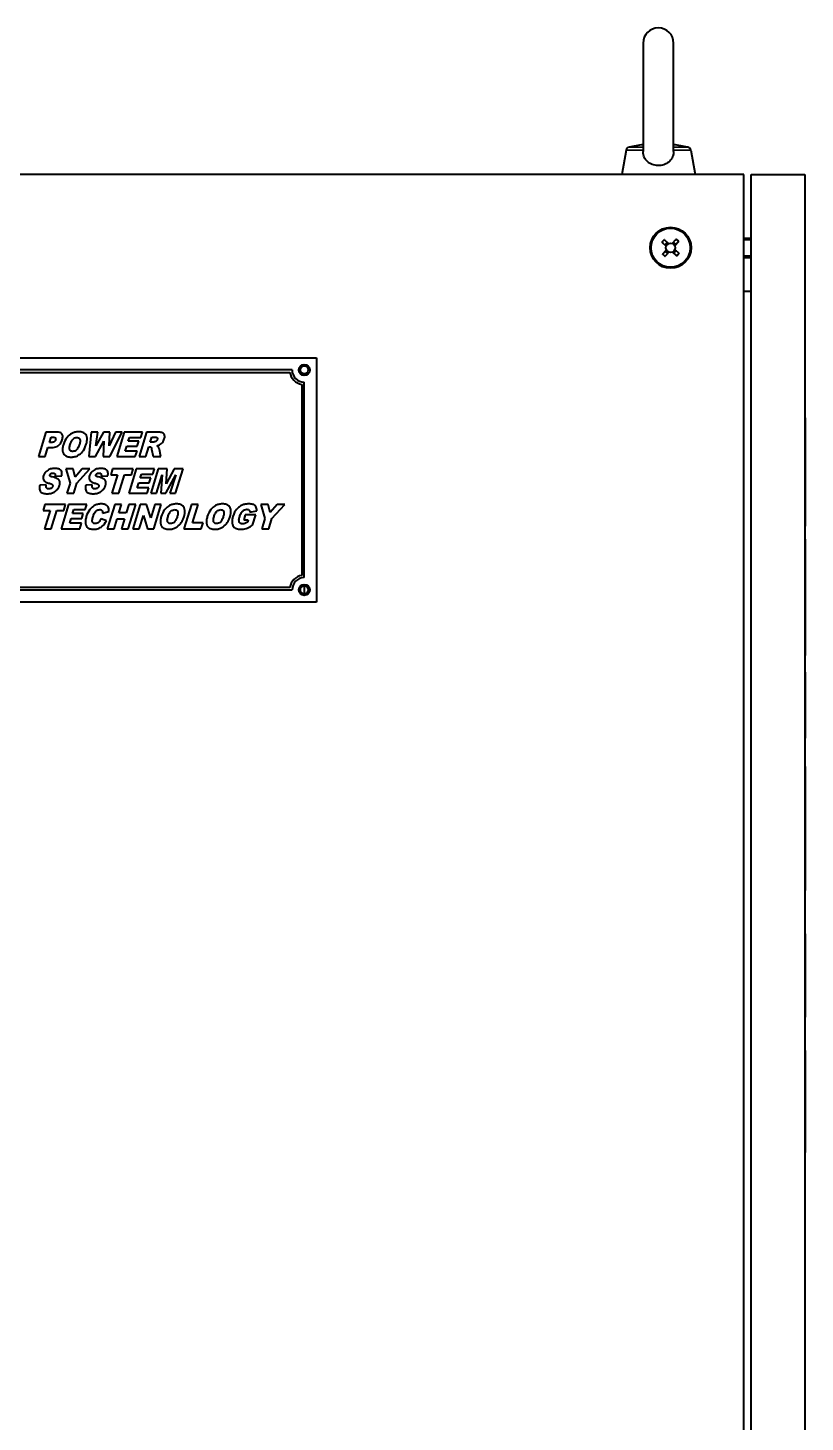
# Model space of a CAD drawing. Header units: inches. Extents: x 6934 to 18973, y 4254 to 7629.
# Drawn here: x 9995 to 10313, y 5760 to 6331 of the extents above; entities that cross this region are included whole.
import ezdxf

# ---------------------------------------------------------------- set-up
doc = ezdxf.new("R2010")
doc.units = ezdxf.units.IN
doc.header["$MEASUREMENT"] = 0
doc.layers.add('POWER SUPPLY CASE OUTLINE$0$가시적인 것(ISO)', color=3, linetype='Continuous', lineweight=40, true_color=0x00ff00)
doc.layers.add('POWER SUPPLY CASE OUTLINE$0$가시적인 좁은 것(ISO)', color=3, linetype='Continuous', lineweight=35, true_color=0x00ff00)

msp = doc.modelspace()

# ---------------------------------------------------------------- linework, layer by layer
at = {"layer": 'POWER SUPPLY CASE OUTLINE$0$가시적인 것(ISO)'}
for p, q in [((10246.822, 6324.494), (10246.822, 6280.128)), ((10259.322, 6280.128), (10259.322, 6324.494)), ((10239.826, 6280.693), (10238.072, 6270.744)), ((10266.318, 6280.693), (10268.072, 6270.744)), ((10288.072, 6270.744), (9638.072, 6270.744)), ((10288.072, 5370.744), (10288.072, 6270.744)), ((10291.072, 5520.744), (10291.072, 6270.744)), ((10291.072, 6270.744), (10313.072, 6270.744)), ((10313.072, 6270.744), (10313.072, 5520.744)), ((10254.638, 6243.143), (10255.409, 6243.977)), ((10256.272, 6241.44), (10254.646, 6242.942)), ((10255.61, 6243.985), (10257.236, 6242.484)), ((10255.771, 6241.923), (10256.715, 6242.945)), ((10258.768, 6242.544), (10260.27, 6244.17)), ((10259.251, 6243.045), (10260.273, 6242.101)), ((10261.313, 6243.207), (10259.812, 6241.581)), ((10260.471, 6244.178), (10261.305, 6243.407)), ((10288.072, 6244.744), (10291.072, 6244.744)), ((10254.831, 6238.282), (10256.333, 6239.908)), ((10255.674, 6237.31), (10254.839, 6238.081)), ((10256.894, 6238.443), (10255.872, 6239.387)), ((10257.376, 6238.944), (10255.874, 6237.318)), ((10260.535, 6237.503), (10258.909, 6239.005)), ((10260.374, 6239.566), (10259.429, 6238.544)), ((10259.872, 6240.048), (10261.498, 6238.546)), ((10261.506, 6238.346), (10260.735, 6237.511)), ((10288.072, 6236.744), (10291.072, 6236.744)), ((10288.072, 6223.044), (10291.072, 6223.044)), ((9813.072, 6195.744), (10113.072, 6195.744)), ((10113.072, 6195.744), (10113.072, 6095.744)), ((10103.072, 6190.744), (9823.072, 6190.744)), ((9823.988, 6189.744), (10102.156, 6189.744)), ((10108.072, 6105.744), (10108.072, 6185.744)), ((10107.072, 6184.828), (10107.072, 6106.66)), ((10313.072, 6171.087), (10313.172, 6171.087)), ((10313.172, 6171.087), (10313.172, 6153.899)), ((10002.218, 6165.268), (9999.167, 6155.268)), ((10006.847, 6165.268), (10002.218, 6165.268)), ((10003.71, 6161.005), (10004.393, 6163.237)), ((10004.393, 6163.237), (10005.192, 6163.237)), ((10020.851, 6165.268), (10019.802, 6155.268)), ((10023.498, 6165.268), (10020.851, 6165.268)), ((10025.846, 6165.268), (10022.747, 6159.696)), ((10022.747, 6159.696), (10023.498, 6165.268)), ((10028.464, 6165.268), (10025.846, 6165.268)), ((10030.822, 6165.268), (10028.156, 6159.696)), ((10028.156, 6159.696), (10028.464, 6165.268)), ((10028.406, 6155.268), (10033.44, 6165.268)), ((10033.44, 6165.268), (10030.822, 6165.268)), ((10034.345, 6165.268), (10031.294, 6155.268)), ((10041.794, 6165.268), (10034.345, 6165.268)), ((10036, 6161.544), (10036.491, 6163.132)), ((10036.491, 6163.132), (10041.149, 6163.132)), ((10043.459, 6165.268), (10040.408, 6155.268)), ((10041.149, 6163.132), (10041.794, 6165.268)), ((10048.098, 6165.268), (10043.459, 6165.268)), ((10045.019, 6161.216), (10045.635, 6163.247)), ((10045.635, 6163.247), (10046.866, 6163.247)), ((10001.958, 6155.268), (10003.094, 6158.974)), ((10003.094, 6158.974), (10004.614, 6158.974)), ((10004.393, 6161.005), (10003.71, 6161.005)), ((10022.526, 6155.268), (10026.019, 6161.563)), ((10026.019, 6161.563), (10025.683, 6155.268)), ((10034.778, 6157.53), (10035.375, 6159.503)), ((10039.571, 6157.53), (10034.778, 6157.53)), ((10035.375, 6159.503), (10039.696, 6159.503)), ((10040.322, 6161.544), (10036, 6161.544)), ((10038.878, 6155.268), (10039.571, 6157.53)), ((10039.696, 6159.503), (10040.322, 6161.544)), ((10043.199, 6155.268), (10044.441, 6159.33)), ((10044.441, 6159.33), (10044.682, 6159.33)), ((10046.193, 6161.216), (10045.019, 6161.216)), ((10045.567, 6158.329), (10046.116, 6155.268)), ((10049.263, 6155.268), (10048.801, 6158.165)), ((10313.072, 6161.783), (10313.172, 6161.783)), ((9999.167, 6155.268), (10001.958, 6155.268)), ((10019.802, 6155.268), (10022.526, 6155.268)), ((10025.683, 6155.268), (10028.406, 6155.268)), ((10031.294, 6155.268), (10038.878, 6155.268)), ((10040.408, 6155.268), (10043.199, 6155.268)), ((10046.116, 6155.268), (10049.263, 6155.268)), ((10006.087, 6147.268), (10008.753, 6147.441)), ((10013.488, 6150.252), (10010.399, 6150.252)), ((10010.399, 6150.252), (10012.131, 6144.438)), ((10014.277, 6146.873), (10013.488, 6150.252)), ((10017.136, 6150.252), (10014.277, 6146.873)), ((10014.922, 6144.438), (10020.197, 6150.252)), ((10020.197, 6150.252), (10017.136, 6150.252)), ((10024.942, 6147.268), (10027.608, 6147.441)), ((10029.532, 6150.252), (10028.782, 6147.778)), ((10028.782, 6147.778), (10031.621, 6147.778)), ((10031.621, 6147.778), (10029.321, 6140.252)), ((10037.993, 6150.252), (10029.532, 6150.252)), ((10032.102, 6140.252), (10034.403, 6147.778)), ((10034.403, 6147.778), (10037.242, 6147.778)), ((10039.234, 6150.252), (10036.183, 6140.252)), ((10037.242, 6147.778), (10037.993, 6150.252)), ((10046.684, 6150.252), (10039.234, 6150.252)), ((10040.89, 6146.527), (10041.38, 6148.115)), ((10045.211, 6146.527), (10040.89, 6146.527)), ((10041.38, 6148.115), (10046.039, 6148.115)), ((10044.585, 6144.487), (10045.211, 6146.527)), ((10048.281, 6150.252), (10045.23, 6140.252)), ((10046.039, 6148.115), (10046.684, 6150.252)), ((10047.511, 6140.252), (10049.84, 6147.884)), ((10051.948, 6150.252), (10048.281, 6150.252)), ((10049.84, 6147.884), (10049.263, 6140.252)), ((10051.323, 6140.252), (10055.404, 6147.884)), ((10051.496, 6144.169), (10051.948, 6150.252)), ((10054.759, 6150.252), (10051.496, 6144.169)), ((10055.404, 6147.884), (10053.074, 6140.252)), ((10058.406, 6150.252), (10054.759, 6150.252)), ((10055.355, 6140.252), (10058.406, 6150.252)), ((10002.41, 6143.745), (9999.706, 6143.563)), ((10012.131, 6144.438), (10010.851, 6140.252)), ((10010.851, 6140.252), (10013.642, 6140.252)), ((10013.642, 6140.252), (10014.922, 6144.438)), ((10021.265, 6143.745), (10018.56, 6143.563)), ((10029.321, 6140.252), (10032.102, 6140.252)), ((10036.183, 6140.252), (10043.767, 6140.252)), ((10039.667, 6142.514), (10040.264, 6144.487)), ((10044.46, 6142.514), (10039.667, 6142.514)), ((10040.264, 6144.487), (10044.585, 6144.487)), ((10043.767, 6140.252), (10044.46, 6142.514)), ((10045.23, 6140.252), (10047.511, 6140.252)), ((10049.263, 6140.252), (10051.323, 6140.252)), ((10053.074, 6140.252), (10055.355, 6140.252)), ((10001.854, 6135.728), (10001.103, 6133.254)), ((10010.314, 6135.728), (10001.854, 6135.728)), ((10011.555, 6135.728), (10008.504, 6125.728)), ((10009.563, 6133.254), (10010.314, 6135.728)), ((10019.005, 6135.728), (10011.555, 6135.728)), ((10018.36, 6133.591), (10019.005, 6135.728)), ((10030.429, 6135.728), (10027.378, 6125.728)), ((10033.211, 6135.728), (10030.429, 6135.728)), ((10032.143, 6132.224), (10033.211, 6135.728)), ((10036.252, 6135.728), (10035.184, 6132.224)), ((10035.992, 6125.728), (10039.043, 6135.728)), ((10039.043, 6135.728), (10036.252, 6135.728)), ((10040.911, 6135.728), (10037.86, 6125.728)), ((10043.519, 6135.728), (10040.911, 6135.728)), ((10045.213, 6130.194), (10043.519, 6135.728)), ((10046.897, 6135.728), (10045.213, 6130.194)), ((10046.464, 6125.728), (10049.515, 6135.728)), ((10049.515, 6135.728), (10046.897, 6135.728)), ((10061.835, 6135.728), (10058.784, 6125.728)), ((10064.616, 6135.728), (10061.835, 6135.728)), ((10062.316, 6128.192), (10064.616, 6135.728)), ((10093.336, 6135.728), (10090.247, 6135.728)), ((10090.247, 6135.728), (10091.979, 6129.915)), ((10094.125, 6132.35), (10093.336, 6135.728)), ((10096.984, 6135.728), (10094.125, 6132.35)), ((10094.77, 6129.915), (10100.044, 6135.728)), ((10100.044, 6135.728), (10096.984, 6135.728)), ((10001.103, 6133.254), (10003.942, 6133.254)), ((10003.942, 6133.254), (10001.642, 6125.728)), ((10004.424, 6125.728), (10006.724, 6133.254)), ((10006.724, 6133.254), (10009.563, 6133.254)), ((10011.989, 6127.99), (10012.585, 6129.963)), ((10012.585, 6129.963), (10016.907, 6129.963)), ((10013.211, 6132.003), (10013.702, 6133.591)), ((10017.532, 6132.003), (10013.211, 6132.003)), ((10013.702, 6133.591), (10018.36, 6133.591)), ((10016.907, 6129.963), (10017.532, 6132.003)), ((10027.013, 6129), (10024.828, 6129.818)), ((10025.444, 6132.186), (10028.081, 6132.792)), ((10030.16, 6125.728), (10031.392, 6129.77)), ((10031.392, 6129.77), (10034.433, 6129.77)), ((10035.184, 6132.224), (10032.143, 6132.224)), ((10034.433, 6129.77), (10033.201, 6125.728)), ((10040.478, 6125.728), (10042.162, 6131.223)), ((10042.162, 6131.223), (10043.846, 6125.728)), ((10083.904, 6131.426), (10083.269, 6129.347)), ((10083.269, 6129.347), (10085.126, 6129.347)), ((10088.196, 6131.426), (10083.904, 6131.426)), ((10085.126, 6129.347), (10084.837, 6128.413)), ((10085.723, 6132.532), (10088.572, 6133.071)), ((10086.897, 6127.171), (10088.196, 6131.426)), ((10091.979, 6129.915), (10090.699, 6125.728)), ((10093.49, 6125.728), (10094.77, 6129.915)), ((10001.642, 6125.728), (10004.424, 6125.728)), ((10008.504, 6125.728), (10016.089, 6125.728)), ((10016.782, 6127.99), (10011.989, 6127.99)), ((10016.089, 6125.728), (10016.782, 6127.99)), ((10027.378, 6125.728), (10030.16, 6125.728)), ((10033.201, 6125.728), (10035.992, 6125.728)), ((10037.86, 6125.728), (10040.478, 6125.728)), ((10043.846, 6125.728), (10046.464, 6125.728)), ((10058.784, 6125.728), (10065.896, 6125.728)), ((10066.647, 6128.192), (10062.316, 6128.192)), ((10065.896, 6125.728), (10066.647, 6128.192)), ((10090.699, 6125.728), (10093.49, 6125.728)), ((10313.072, 6126.84), (10313.172, 6126.84)), ((10313.072, 6121.451), (10313.172, 6121.451)), ((9823.072, 6100.744), (10103.072, 6100.744)), ((10102.156, 6101.744), (9823.988, 6101.744)), ((10108.072, 6102.365), (10108.072, 6099.123)), ((10113.072, 6095.744), (9813.072, 6095.744)), ((10313.072, 6073.858), (10313.172, 6073.858)), ((10313.072, 6067.108), (10313.172, 6067.108)), ((10313.172, 6067.108), (10313.172, 6039.993)), ((10313.072, 6039.993), (10313.172, 6039.993)), ((10313.072, 6028.477), (10313.172, 6028.477)), ((10313.172, 6028.477), (10313.172, 5977.651)), ((10313.072, 6019.174), (10313.172, 6019.174)), ((10313.072, 5986.954), (10313.172, 5986.954)), ((10313.072, 5977.651), (10313.172, 5977.651)), ((10313.072, 5959.952), (10313.172, 5959.952)), ((10313.172, 5959.952), (10313.172, 5925.803)), ((10313.072, 5925.803), (10313.172, 5925.803)), ((10313.072, 5912.189), (10313.172, 5912.189)), ((10313.072, 5870.495), (10313.172, 5870.495))]:
    msp.add_line(p, q, dxfattribs=at)
for centre, radius in [((10258.072, 6240.744), 8.4), ((10258.072, 6240.744), 8), ((10258.072, 6240.744), 1.93), ((10108.072, 6190.744), 2.25), ((10108.072, 6190.744), 1.621), ((10108.072, 6100.744), 2.25), ((10108.072, 6100.744), 1.621)]:
    msp.add_circle(centre, radius, dxfattribs=at)
for centre, radius, start, end in [((10253.072, 6324.494), 6.25, 0, 180), ((10253.072, 6225.636), 57.608, 96.22838, 102.02655), ((10253.072, 6225.636), 57.608, 77.97345, 83.77162), ((10241.402, 6280.415), 1.6, 102.02655, 170), ((10264.742, 6280.415), 1.6, 10, 77.97345), ((10254.743, 6243.046), 0.142, 137.27237, 227.27237), ((10255.513, 6243.881), 0.142, 47.27237, 137.27237), ((10256.726, 6242.935), 0.0142, 47.27237, 137.27237), ((10259.241, 6243.035), 0.0142, 47.27237, 137.27237), ((10260.375, 6244.074), 0.142, 47.27237, 137.27237), ((10261.209, 6243.303), 0.142, 317.27237, 47.27237), ((10254.936, 6238.185), 0.142, 137.27237, 227.27237), ((10255.77, 6237.415), 0.142, 227.27237, 317.27237), ((10255.781, 6241.913), 0.0142, 137.27237, 227.27237), ((10255.881, 6239.398), 0.0142, 137.27237, 227.27237), ((10256.904, 6238.453), 0.0142, 227.27237, 317.27237), ((10259.419, 6238.553), 0.0142, 227.27237, 317.27237), ((10260.263, 6242.091), 0.0142, 317.27237, 47.27237), ((10260.363, 6239.576), 0.0142, 317.27237, 47.27237), ((10260.631, 6237.608), 0.142, 227.27237, 317.27237), ((10261.402, 6238.442), 0.142, 317.27237, 47.27237), ((10108.072, 6190.744), 6, 189.59407, 260.40595), ((10108.072, 6190.744), 5, 180, 270.00002), ((10108.072, 6100.744), 6, 99.59409, 170.40593), ((10108.072, 6100.744), 5, 90.00002, 180)]:
    msp.add_arc(centre, radius, start, end, dxfattribs=at)
for points, knots in [([(10259.322, 6280.128), (10259.323, 6279.541), (10259.245, 6278.969), (10258.877, 6277.73), (10258.544, 6277.106), (10257.626, 6276.003), (10257.044, 6275.542), (10255.688, 6274.827), (10254.92, 6274.587), (10253.319, 6274.362), (10252.502, 6274.38), (10250.92, 6274.671), (10250.171, 6274.943), (10248.839, 6275.731), (10248.269, 6276.24), (10247.407, 6277.439), (10247.114, 6278.104), (10246.866, 6279.254), (10246.822, 6279.687), (10246.822, 6280.128)], [0.0577215, 0.0577215, 0.0577215, 0.0577215, 0.2389985, 0.2389985, 0.4669288, 0.4669288, 0.7034085, 0.7034085, 0.9482875, 0.9482875, 1.1919398, 1.1919398, 1.4358413, 1.4358413, 1.680633, 1.680633, 1.9138398, 1.9138398, 2.0497058, 2.0497058, 2.0497058, 2.0497058]), ([(10005.192, 6163.237), (10005.459, 6163.237), (10005.693, 6163.209), (10005.935, 6163.112), (10006, 6163.077), (10006.114, 6162.98), (10006.145, 6162.929), (10006.219, 6162.784), (10006.246, 6162.68), (10006.265, 6162.416), (10006.238, 6162.259), (10006.193, 6162.111)], [-0.14852359, -0.14852359, -0.14852359, -0.14852359, -0.10978386, -0.10978386, -0.09512238, -0.09512238, -0.07918128, -0.07918128, -0.04636645, -0.04636645, 0, 0, 0, 0]), ([(10008.926, 6162.198), (10009.008, 6162.465), (10009.075, 6162.744), (10009.141, 6163.251), (10009.15, 6163.49), (10009.098, 6163.936), (10009.042, 6164.144), (10008.838, 6164.546), (10008.709, 6164.685), (10008.426, 6164.928), (10008.22, 6165.034), (10007.639, 6165.23), (10007.229, 6165.268), (10006.847, 6165.268)], [-0.35900599, -0.35900599, -0.35900599, -0.35900599, -0.3081556, -0.3081556, -0.2656514, -0.2656514, -0.22630029, -0.22630029, -0.18358965, -0.18358965, -0.11463592, -0.11463592, 0, 0, 0, 0]), ([(10015.663, 6165.442), (10015.158, 6165.442), (10014.657, 6165.387), (10013.69, 6165.151), (10013.238, 6164.977), (10012.119, 6164.371), (10011.463, 6163.834), (10010.219, 6162.293), (10009.752, 6161.304), (10009.436, 6160.263)], [-0.93341278, -0.93341278, -0.93341278, -0.93341278, -0.76075952, -0.76075952, -0.59375688, -0.59375688, -0.32622065, -0.32622065, 0, 0, 0, 0]), ([(10012.208, 6160.244), (10012.347, 6160.693), (10012.523, 6161.159), (10013.024, 6162.08), (10013.277, 6162.333), (10013.63, 6162.657), (10013.875, 6162.827), (10014.403, 6163.049), (10014.667, 6163.103), (10014.942, 6163.103)], [-0.27035578, -0.27035578, -0.27035578, -0.27035578, -0.22609741, -0.22609741, -0.1717147, -0.1717147, -0.08243846, -0.08243846, 0, 0, 0, 0]), ([(10014.942, 6163.103), (10015.069, 6163.103), (10015.197, 6163.092), (10015.432, 6163.044), (10015.54, 6163.009), (10015.764, 6162.896), (10015.871, 6162.813), (10016.031, 6162.628), (10016.119, 6162.505), (10016.25, 6162.12), (10016.267, 6161.889), (10016.245, 6161.268), (10016.144, 6160.816), (10016.01, 6160.379)], [-0.50048794, -0.50048794, -0.50048794, -0.50048794, -0.42445468, -0.42445468, -0.35713866, -0.35713866, -0.27452045, -0.27452045, -0.21101103, -0.21101103, -0.13699795, -0.13699795, 0, 0, 0, 0]), ([(10018.782, 6160.34), (10019.039, 6161.179), (10019.193, 6162.038), (10019.081, 6163.188), (10018.992, 6163.548), (10018.687, 6164.182), (10018.501, 6164.431), (10018.006, 6164.884), (10017.693, 6165.06), (10016.821, 6165.378), (10016.228, 6165.442), (10015.663, 6165.442)], [-0.69262862, -0.69262862, -0.69262862, -0.69262862, -0.47395967, -0.47395967, -0.37062197, -0.37062197, -0.27783963, -0.27783963, -0.16947646, -0.16947646, 0, 0, 0, 0]), ([(10046.866, 6163.247), (10047.007, 6163.247), (10047.155, 6163.24), (10047.406, 6163.205), (10047.528, 6163.178), (10047.685, 6163.107), (10047.737, 6163.076), (10047.794, 6163.023), (10047.843, 6162.975), (10047.917, 6162.815), (10047.934, 6162.734), (10047.943, 6162.516), (10047.916, 6162.375), (10047.877, 6162.246)], [-0.56292692, -0.56292692, -0.56292692, -0.56292692, -0.35196528, -0.35196528, -0.18154274, -0.18154274, -0.09328323, -0.09328323, -0.06518245, -0.06518245, -0.04036819, -0.04036819, 0, 0, 0, 0]), ([(10050.736, 6162.496), (10050.816, 6162.753), (10050.877, 6163.023), (10050.918, 6163.518), (10050.909, 6163.747), (10050.813, 6164.159), (10050.737, 6164.348), (10050.531, 6164.658), (10050.409, 6164.782), (10050.125, 6164.974), (10049.941, 6165.061), (10049.199, 6165.237), (10048.636, 6165.268), (10048.098, 6165.268)], [-0.81891238, -0.81891238, -0.81891238, -0.81891238, -0.64765305, -0.64765305, -0.5025732, -0.5025732, -0.37882297, -0.37882297, -0.2664748, -0.2664748, -0.16130949, -0.16130949, 0, 0, 0, 0]), ([(10006.193, 6162.111), (10006.153, 6161.978), (10006.096, 6161.852), (10005.946, 6161.617), (10005.855, 6161.512), (10005.571, 6161.259), (10005.402, 6161.178), (10004.981, 6161.034), (10004.677, 6161.005), (10004.393, 6161.005)], [-0.18879639, -0.18879639, -0.18879639, -0.18879639, -0.16105885, -0.16105885, -0.13313938, -0.13313938, -0.08523533, -0.08523533, 0, 0, 0, 0]), ([(10004.614, 6158.974), (10005.02, 6158.974), (10005.426, 6159.011), (10006.181, 6159.181), (10006.527, 6159.304), (10007.431, 6159.79), (10007.81, 6160.193), (10008.45, 6160.978), (10008.735, 6161.57), (10008.926, 6162.198)], [-0.42950044, -0.42950044, -0.42950044, -0.42950044, -0.36370938, -0.36370938, -0.30391785, -0.30391785, -0.19704728, -0.19704728, 0, 0, 0, 0]), ([(10009.436, 6160.263), (10009.294, 6159.801), (10009.177, 6159.314), (10009.068, 6158.436), (10009.056, 6158.025), (10009.167, 6157.211), (10009.295, 6156.829), (10009.597, 6156.256), (10009.779, 6156.019), (10010.2, 6155.656), (10010.479, 6155.472), (10011.441, 6155.151), (10012.048, 6155.095), (10012.612, 6155.095)], [-1.0330844, -1.0330844, -1.0330844, -1.0330844, -0.8219518, -0.8219518, -0.6475682, -0.6475682, -0.4641899, -0.4641899, -0.3034846, -0.3034846, -0.1694429, -0.1694429, 0, 0, 0, 0]), ([(10013.228, 6157.405), (10013.1, 6157.405), (10012.97, 6157.416), (10012.734, 6157.466), (10012.627, 6157.502), (10012.405, 6157.618), (10012.3, 6157.701), (10012.148, 6157.884), (10012.064, 6158.006), (10011.937, 6158.389), (10011.922, 6158.626), (10011.95, 6159.279), (10012.064, 6159.772), (10012.208, 6160.244)], [-0.51736792, -0.51736792, -0.51736792, -0.51736792, -0.43885956, -0.43885956, -0.36948919, -0.36948919, -0.2859313, -0.2859313, -0.22351619, -0.22351619, -0.14823226, -0.14823226, 0, 0, 0, 0]), ([(10012.612, 6155.095), (10013.107, 6155.095), (10013.599, 6155.146), (10014.681, 6155.406), (10015.114, 6155.615), (10016.125, 6156.163), (10016.754, 6156.701), (10017.679, 6157.845), (10018.285, 6158.726), (10018.782, 6160.34)], [-1.6319449, -1.6319449, -1.6319449, -1.6319449, -1.4335078, -1.4335078, -1.1859543, -1.1859543, -0.5067902, -0.5067902, 0, 0, 0, 0]), ([(10016.01, 6160.379), (10015.865, 6159.904), (10015.682, 6159.401), (10015.173, 6158.414), (10014.927, 6158.164), (10014.596, 6157.851), (10014.355, 6157.686), (10013.811, 6157.458), (10013.525, 6157.405), (10013.228, 6157.405)], [-0.26482458, -0.26482458, -0.26482458, -0.26482458, -0.22554278, -0.22554278, -0.17707337, -0.17707337, -0.08888976, -0.08888976, 0, 0, 0, 0]), ([(10044.682, 6159.33), (10044.807, 6159.33), (10044.932, 6159.311), (10045.142, 6159.226), (10045.226, 6159.171), (10045.298, 6159.099)], [-0.0681621, -0.0681621, -0.0681621, -0.0681621, -0.030545641, -0.030545641, 0, 0, 0, 0]), ([(10045.298, 6159.099), (10045.356, 6159.034), (10045.405, 6158.934), (10045.5, 6158.664), (10045.539, 6158.486), (10045.567, 6158.329)], [-0.085599785, -0.085599785, -0.085599785, -0.085599785, -0.047832321, -0.047832321, 0, 0, 0, 0]), ([(10046.972, 6161.351), (10046.82, 6161.316), (10046.639, 6161.277), (10046.387, 6161.233), (10046.272, 6161.216), (10046.193, 6161.216)], [-0.061650825, -0.061650825, -0.061650825, -0.061650825, -0.023688054, -0.023688054, 0, 0, 0, 0]), ([(10047.877, 6162.246), (10047.831, 6162.102), (10047.763, 6161.969), (10047.587, 6161.728), (10047.469, 6161.604), (10047.22, 6161.434), (10047.101, 6161.38), (10046.972, 6161.351)], [-0.1425456, -0.1425456, -0.1425456, -0.1425456, -0.09041339, -0.09041339, -0.03968067, -0.03968067, 0, 0, 0, 0]), ([(10047.704, 6159.686), (10047.909, 6159.733), (10048.117, 6159.79), (10048.481, 6159.921), (10048.647, 6159.993), (10048.801, 6160.081)], [-0.11614689, -0.11614689, -0.11614689, -0.11614689, -0.05297412, -0.05297412, 0, 0, 0, 0]), ([(10048.32, 6159.311), (10048.253, 6159.385), (10048.164, 6159.449), (10047.963, 6159.572), (10047.83, 6159.634), (10047.704, 6159.686)], [-0.070689567, -0.070689567, -0.070689567, -0.070689567, -0.040881812, -0.040881812, 0, 0, 0, 0]), ([(10048.801, 6158.165), (10048.783, 6158.307), (10048.724, 6158.484), (10048.625, 6158.743), (10048.521, 6159.006), (10048.387, 6159.228), (10048.354, 6159.277), (10048.32, 6159.311)], [-0.1506491, -0.1506491, -0.1506491, -0.1506491, -0.06687543, -0.06687543, -0.01439954, -0.01439954, 0, 0, 0, 0]), ([(10048.801, 6160.081), (10049.429, 6160.431), (10049.809, 6160.848), (10050.349, 6161.508), (10050.582, 6161.984), (10050.736, 6162.496)], [-0.25574898, -0.25574898, -0.25574898, -0.25574898, -0.16045151, -0.16045151, 0, 0, 0, 0]), ([(10001.246, 6147.499), (10001.177, 6147.274), (10001.128, 6147.04), (10001.097, 6146.599), (10001.108, 6146.393), (10001.207, 6145.963), (10001.301, 6145.754), (10001.438, 6145.565)], [-0.20276634, -0.20276634, -0.20276634, -0.20276634, -0.13214013, -0.13214013, -0.07021491, -0.07021491, 0, 0, 0, 0]), ([(10005.962, 6150.425), (10005.427, 6150.425), (10004.871, 6150.382), (10004.131, 6150.21), (10003.661, 6150.086), (10002.52, 6149.432), (10002.134, 6149.031), (10001.585, 6148.315), (10001.374, 6147.926), (10001.246, 6147.499)], [-0.68407235, -0.68407235, -0.68407235, -0.68407235, -0.39255187, -0.39255187, -0.27054381, -0.27054381, -0.13379768, -0.13379768, 0, 0, 0, 0]), ([(10003.969, 6147.345), (10003.943, 6147.381), (10003.92, 6147.419), (10003.888, 6147.501), (10003.879, 6147.541), (10003.872, 6147.647), (10003.882, 6147.709), (10003.902, 6147.769)], [-0.045055056, -0.045055056, -0.045055056, -0.045055056, -0.031648584, -0.031648584, -0.018939178, -0.018939178, 0, 0, 0, 0]), ([(10003.902, 6147.769), (10003.926, 6147.853), (10003.961, 6147.934), (10004.055, 6148.086), (10004.112, 6148.155), (10004.258, 6148.295), (10004.376, 6148.389), (10004.729, 6148.531), (10004.922, 6148.558), (10005.115, 6148.558)], [-0.20407497, -0.20407497, -0.20407497, -0.20407497, -0.1595911, -0.1595911, -0.11415291, -0.11415291, -0.05772175, -0.05772175, 0, 0, 0, 0]), ([(10004.797, 6146.979), (10004.624, 6147.02), (10004.421, 6147.076), (10004.178, 6147.181), (10004.102, 6147.221), (10004.016, 6147.29), (10003.989, 6147.316), (10003.969, 6147.345)], [-0.080551044, -0.080551044, -0.080551044, -0.080551044, -0.033154842, -0.033154842, -0.010594952, -0.010594952, 0, 0, 0, 0]), ([(10007.848, 6143.505), (10007.935, 6143.79), (10007.994, 6144.086), (10008.011, 6144.691), (10007.964, 6144.917), (10007.865, 6145.271), (10007.763, 6145.467), (10007.389, 6145.941), (10007.094, 6146.123), (10006.451, 6146.487), (10005.686, 6146.746), (10004.797, 6146.979)], [-0.46483695, -0.46483695, -0.46483695, -0.46483695, -0.43547475, -0.43547475, -0.40518439, -0.40518439, -0.35697088, -0.35697088, -0.27579208, -0.27579208, 0, 0, 0, 0]), ([(10005.115, 6148.558), (10005.264, 6148.558), (10005.421, 6148.543), (10005.656, 6148.47), (10005.743, 6148.429), (10005.909, 6148.303), (10005.961, 6148.229), (10006.048, 6148.081), (10006.08, 6147.97), (10006.127, 6147.669), (10006.114, 6147.459), (10006.087, 6147.268)], [-0.1485978, -0.1485978, -0.1485978, -0.1485978, -0.12466572, -0.12466572, -0.10926839, -0.10926839, -0.09133382, -0.09133382, -0.05773925, -0.05773925, 0, 0, 0, 0]), ([(10008.753, 6147.441), (10008.837, 6147.868), (10008.883, 6148.339), (10008.78, 6148.987), (10008.716, 6149.198), (10008.523, 6149.548), (10008.399, 6149.71), (10007.988, 6150.036), (10007.723, 6150.157), (10006.982, 6150.382), (10006.45, 6150.425), (10005.962, 6150.425)], [-0.56502944, -0.56502944, -0.56502944, -0.56502944, -0.39107223, -0.39107223, -0.30340212, -0.30340212, -0.23167379, -0.23167379, -0.1465093, -0.1465093, 0, 0, 0, 0]), ([(10020.1, 6147.499), (10020.032, 6147.274), (10019.982, 6147.04), (10019.952, 6146.599), (10019.963, 6146.393), (10020.061, 6145.963), (10020.156, 6145.754), (10020.293, 6145.565)], [-0.20276634, -0.20276634, -0.20276634, -0.20276634, -0.13214013, -0.13214013, -0.07021491, -0.07021491, 0, 0, 0, 0]), ([(10024.816, 6150.425), (10024.281, 6150.425), (10023.726, 6150.382), (10022.986, 6150.21), (10022.516, 6150.086), (10021.374, 6149.432), (10020.988, 6149.031), (10020.44, 6148.315), (10020.228, 6147.926), (10020.1, 6147.499)], [-0.68407235, -0.68407235, -0.68407235, -0.68407235, -0.39255187, -0.39255187, -0.27054381, -0.27054381, -0.13379768, -0.13379768, 0, 0, 0, 0]), ([(10022.824, 6147.345), (10022.797, 6147.381), (10022.775, 6147.419), (10022.743, 6147.501), (10022.734, 6147.541), (10022.727, 6147.647), (10022.737, 6147.709), (10022.757, 6147.769)], [-0.045055056, -0.045055056, -0.045055056, -0.045055056, -0.031648584, -0.031648584, -0.018939178, -0.018939178, 0, 0, 0, 0]), ([(10022.757, 6147.769), (10022.781, 6147.853), (10022.816, 6147.934), (10022.909, 6148.086), (10022.966, 6148.155), (10023.113, 6148.295), (10023.23, 6148.389), (10023.584, 6148.531), (10023.777, 6148.558), (10023.969, 6148.558)], [-0.20407497, -0.20407497, -0.20407497, -0.20407497, -0.1595911, -0.1595911, -0.11415291, -0.11415291, -0.05772175, -0.05772175, 0, 0, 0, 0]), ([(10023.652, 6146.979), (10023.479, 6147.02), (10023.275, 6147.076), (10023.033, 6147.181), (10022.956, 6147.221), (10022.87, 6147.29), (10022.844, 6147.316), (10022.824, 6147.345)], [-0.080551044, -0.080551044, -0.080551044, -0.080551044, -0.033154842, -0.033154842, -0.010594952, -0.010594952, 0, 0, 0, 0]), ([(10026.703, 6143.505), (10026.79, 6143.79), (10026.848, 6144.086), (10026.865, 6144.691), (10026.819, 6144.917), (10026.72, 6145.271), (10026.618, 6145.467), (10026.243, 6145.941), (10025.949, 6146.123), (10025.306, 6146.487), (10024.541, 6146.746), (10023.652, 6146.979)], [-0.46483695, -0.46483695, -0.46483695, -0.46483695, -0.43547475, -0.43547475, -0.40518439, -0.40518439, -0.35697088, -0.35697088, -0.27579208, -0.27579208, 0, 0, 0, 0]), ([(10023.969, 6148.558), (10024.119, 6148.558), (10024.275, 6148.543), (10024.51, 6148.47), (10024.598, 6148.429), (10024.764, 6148.303), (10024.816, 6148.229), (10024.903, 6148.081), (10024.935, 6147.97), (10024.982, 6147.669), (10024.969, 6147.459), (10024.942, 6147.268)], [-0.1485978, -0.1485978, -0.1485978, -0.1485978, -0.12466572, -0.12466572, -0.10926839, -0.10926839, -0.09133382, -0.09133382, -0.05773925, -0.05773925, 0, 0, 0, 0]), ([(10027.608, 6147.441), (10027.692, 6147.868), (10027.738, 6148.339), (10027.635, 6148.987), (10027.571, 6149.198), (10027.378, 6149.548), (10027.254, 6149.71), (10026.843, 6150.036), (10026.578, 6150.157), (10025.837, 6150.382), (10025.305, 6150.425), (10024.816, 6150.425)], [-0.56502944, -0.56502944, -0.56502944, -0.56502944, -0.39107223, -0.39107223, -0.30340212, -0.30340212, -0.23167379, -0.23167379, -0.1465093, -0.1465093, 0, 0, 0, 0]), ([(9999.706, 6143.563), (9999.59, 6143.053), (9999.534, 6142.513), (9999.663, 6141.673), (9999.764, 6141.367), (9999.98, 6140.993), (10000.087, 6140.822), (10000.54, 6140.479), (10000.811, 6140.363), (10001.601, 6140.13), (10002.215, 6140.078), (10002.824, 6140.078)], [-1.1433209, -1.1433209, -1.1433209, -1.1433209, -0.6699481, -0.6699481, -0.3748704, -0.3748704, -0.2786987, -0.2786987, -0.1828019, -0.1828019, 0, 0, 0, 0]), ([(10001.438, 6145.565), (10001.536, 6145.429), (10001.655, 6145.309), (10001.935, 6145.08), (10002.102, 6144.974), (10002.703, 6144.648), (10003.209, 6144.478), (10003.681, 6144.352)], [-0.25444328, -0.25444328, -0.25444328, -0.25444328, -0.20451339, -0.20451339, -0.14636638, -0.14636638, 0, 0, 0, 0]), ([(10002.42, 6142.648), (10002.365, 6142.792), (10002.347, 6142.957), (10002.343, 6143.319), (10002.372, 6143.541), (10002.41, 6143.745)], [-0.10830775, -0.10830775, -0.10830775, -0.10830775, -0.06236828, -0.06236828, 0, 0, 0, 0]), ([(10003.459, 6142.042), (10003.36, 6142.042), (10003.259, 6142.049), (10003.074, 6142.083), (10002.988, 6142.107), (10002.802, 6142.187), (10002.707, 6142.25), (10002.536, 6142.422), (10002.469, 6142.53), (10002.42, 6142.648)], [-0.12933753, -0.12933753, -0.12933753, -0.12933753, -0.09944025, -0.09944025, -0.07288733, -0.07288733, -0.03847, -0.03847, 0, 0, 0, 0]), ([(10002.824, 6140.078), (10003.327, 6140.078), (10003.834, 6140.125), (10004.645, 6140.315), (10005.092, 6140.45), (10006.305, 6141.125), (10006.77, 6141.633), (10007.407, 6142.441), (10007.681, 6142.946), (10007.848, 6143.505)], [-0.53545217, -0.53545217, -0.53545217, -0.53545217, -0.39815828, -0.39815828, -0.30833517, -0.30833517, -0.17499854, -0.17499854, 0, 0, 0, 0]), ([(10005.019, 6143.072), (10004.985, 6142.962), (10004.935, 6142.86), (10004.805, 6142.662), (10004.724, 6142.57), (10004.411, 6142.281), (10004.2, 6142.191), (10003.927, 6142.078), (10003.695, 6142.042), (10003.459, 6142.042)], [-0.10292646, -0.10292646, -0.10292646, -0.10292646, -0.0960784, -0.0960784, -0.08873398, -0.08873398, -0.07060457, -0.07060457, 0, 0, 0, 0]), ([(10003.681, 6144.352), (10003.919, 6144.287), (10004.186, 6144.205), (10004.553, 6144.047), (10004.692, 6143.976), (10004.843, 6143.857), (10004.889, 6143.814), (10004.922, 6143.765)], [-0.12305219, -0.12305219, -0.12305219, -0.12305219, -0.05781661, -0.05781661, -0.01778269, -0.01778269, 0, 0, 0, 0]), ([(10004.922, 6143.765), (10004.959, 6143.711), (10004.99, 6143.654), (10005.035, 6143.534), (10005.049, 6143.473), (10005.067, 6143.296), (10005.052, 6143.182), (10005.019, 6143.072)], [-0.072958192, -0.072958192, -0.072958192, -0.072958192, -0.053450205, -0.053450205, -0.034524388, -0.034524388, 0, 0, 0, 0]), ([(10018.56, 6143.563), (10018.444, 6143.053), (10018.389, 6142.513), (10018.518, 6141.673), (10018.619, 6141.367), (10018.835, 6140.993), (10018.941, 6140.822), (10019.394, 6140.479), (10019.666, 6140.363), (10020.455, 6140.13), (10021.069, 6140.078), (10021.679, 6140.078)], [-1.1433209, -1.1433209, -1.1433209, -1.1433209, -0.6699481, -0.6699481, -0.3748704, -0.3748704, -0.2786987, -0.2786987, -0.1828019, -0.1828019, 0, 0, 0, 0]), ([(10020.293, 6145.565), (10020.391, 6145.429), (10020.509, 6145.309), (10020.789, 6145.08), (10020.957, 6144.974), (10021.558, 6144.648), (10022.064, 6144.478), (10022.535, 6144.352)], [-0.25444328, -0.25444328, -0.25444328, -0.25444328, -0.20451339, -0.20451339, -0.14636638, -0.14636638, 0, 0, 0, 0]), ([(10021.275, 6142.648), (10021.219, 6142.792), (10021.201, 6142.957), (10021.198, 6143.319), (10021.227, 6143.541), (10021.265, 6143.745)], [-0.10830775, -0.10830775, -0.10830775, -0.10830775, -0.06236828, -0.06236828, 0, 0, 0, 0]), ([(10022.314, 6142.042), (10022.214, 6142.042), (10022.114, 6142.049), (10021.929, 6142.083), (10021.843, 6142.107), (10021.656, 6142.187), (10021.562, 6142.25), (10021.391, 6142.422), (10021.323, 6142.53), (10021.275, 6142.648)], [-0.12933753, -0.12933753, -0.12933753, -0.12933753, -0.09944025, -0.09944025, -0.07288733, -0.07288733, -0.03847, -0.03847, 0, 0, 0, 0]), ([(10021.679, 6140.078), (10022.182, 6140.078), (10022.689, 6140.125), (10023.5, 6140.315), (10023.946, 6140.45), (10025.16, 6141.125), (10025.625, 6141.633), (10026.262, 6142.441), (10026.535, 6142.946), (10026.703, 6143.505)], [-0.53545217, -0.53545217, -0.53545217, -0.53545217, -0.39815828, -0.39815828, -0.30833517, -0.30833517, -0.17499854, -0.17499854, 0, 0, 0, 0]), ([(10023.873, 6143.072), (10023.839, 6142.962), (10023.79, 6142.86), (10023.66, 6142.662), (10023.579, 6142.57), (10023.266, 6142.281), (10023.055, 6142.191), (10022.781, 6142.078), (10022.549, 6142.042), (10022.314, 6142.042)], [-0.10292646, -0.10292646, -0.10292646, -0.10292646, -0.0960784, -0.0960784, -0.08873398, -0.08873398, -0.07060457, -0.07060457, 0, 0, 0, 0]), ([(10022.535, 6144.352), (10022.774, 6144.287), (10023.041, 6144.205), (10023.408, 6144.047), (10023.547, 6143.976), (10023.698, 6143.857), (10023.743, 6143.814), (10023.777, 6143.765)], [-0.12305219, -0.12305219, -0.12305219, -0.12305219, -0.05781661, -0.05781661, -0.01778269, -0.01778269, 0, 0, 0, 0]), ([(10023.777, 6143.765), (10023.814, 6143.711), (10023.844, 6143.654), (10023.89, 6143.534), (10023.904, 6143.473), (10023.922, 6143.296), (10023.906, 6143.182), (10023.873, 6143.072)], [-0.072958192, -0.072958192, -0.072958192, -0.072958192, -0.053450205, -0.053450205, -0.034524388, -0.034524388, 0, 0, 0, 0]), ([(10024.914, 6135.901), (10024.41, 6135.901), (10023.91, 6135.847), (10022.949, 6135.61), (10022.5, 6135.436), (10021.631, 6134.957), (10020.934, 6134.5), (10019.58, 6132.8), (10019.118, 6131.794), (10018.803, 6130.752)], [-1.2867494, -1.2867494, -1.2867494, -1.2867494, -0.9632331, -0.9632331, -0.6518597, -0.6518597, -0.3265972, -0.3265972, 0, 0, 0, 0]), ([(10028.081, 6132.792), (10028.083, 6133.143), (10028.058, 6133.502), (10027.927, 6134.135), (10027.833, 6134.419), (10027.577, 6134.881), (10027.428, 6135.084), (10026.994, 6135.456), (10026.723, 6135.594), (10025.958, 6135.851), (10025.418, 6135.901), (10024.914, 6135.901)], [-0.54543308, -0.54543308, -0.54543308, -0.54543308, -0.4241272, -0.4241272, -0.32185098, -0.32185098, -0.24159798, -0.24159798, -0.15100961, -0.15100961, 0, 0, 0, 0]), ([(10055.713, 6135.901), (10055.208, 6135.901), (10054.707, 6135.847), (10053.74, 6135.611), (10053.288, 6135.436), (10052.169, 6134.83), (10051.513, 6134.293), (10050.269, 6132.753), (10049.802, 6131.764), (10049.486, 6130.723)], [-0.93341278, -0.93341278, -0.93341278, -0.93341278, -0.76075952, -0.76075952, -0.59375688, -0.59375688, -0.32622065, -0.32622065, 0, 0, 0, 0]), ([(10058.832, 6130.8), (10059.089, 6131.638), (10059.243, 6132.498), (10059.131, 6133.647), (10059.042, 6134.007), (10058.737, 6134.641), (10058.551, 6134.89), (10058.056, 6135.344), (10057.743, 6135.52), (10056.871, 6135.837), (10056.278, 6135.901), (10055.713, 6135.901)], [-0.69262862, -0.69262862, -0.69262862, -0.69262862, -0.47395967, -0.47395967, -0.37062197, -0.37062197, -0.27783963, -0.27783963, -0.16947646, -0.16947646, 0, 0, 0, 0]), ([(10074.568, 6135.901), (10074.062, 6135.901), (10073.561, 6135.847), (10072.595, 6135.611), (10072.142, 6135.436), (10071.023, 6134.83), (10070.368, 6134.293), (10069.124, 6132.753), (10068.656, 6131.764), (10068.341, 6130.723)], [-0.93341278, -0.93341278, -0.93341278, -0.93341278, -0.76075952, -0.76075952, -0.59375688, -0.59375688, -0.32622065, -0.32622065, 0, 0, 0, 0]), ([(10077.686, 6130.8), (10077.944, 6131.638), (10078.097, 6132.498), (10077.985, 6133.647), (10077.897, 6134.007), (10077.592, 6134.641), (10077.406, 6134.89), (10076.91, 6135.344), (10076.597, 6135.52), (10075.726, 6135.837), (10075.133, 6135.901), (10074.568, 6135.901)], [-0.69262862, -0.69262862, -0.69262862, -0.69262862, -0.47395967, -0.47395967, -0.37062197, -0.37062197, -0.27783963, -0.27783963, -0.16947646, -0.16947646, 0, 0, 0, 0]), ([(10082.643, 6135.42), (10082.19, 6135.209), (10081.767, 6134.95), (10080.975, 6134.328), (10080.618, 6133.971), (10079.854, 6133.026), (10079.252, 6132.137), (10078.822, 6130.733)], [-1.0671664, -1.0671664, -1.0671664, -1.0671664, -0.7561779, -0.7561779, -0.440533, -0.440533, 0, 0, 0, 0]), ([(10085.251, 6135.901), (10084.776, 6135.901), (10084.292, 6135.867), (10083.419, 6135.706), (10083.019, 6135.591), (10082.643, 6135.42)], [-0.26653791, -0.26653791, -0.26653791, -0.26653791, -0.12379379, -0.12379379, 0, 0, 0, 0]), ([(10088.572, 6133.071), (10088.588, 6133.402), (10088.577, 6133.743), (10088.463, 6134.336), (10088.377, 6134.599), (10088.119, 6135.046), (10087.962, 6135.226), (10087.483, 6135.593), (10087.192, 6135.685), (10086.524, 6135.863), (10085.867, 6135.901), (10085.251, 6135.901)], [-0.38745539, -0.38745539, -0.38745539, -0.38745539, -0.33177689, -0.33177689, -0.28599706, -0.28599706, -0.24502108, -0.24502108, -0.18471693, -0.18471693, 0, 0, 0, 0]), ([(10018.803, 6130.752), (10018.645, 6130.244), (10018.515, 6129.704), (10018.413, 6128.746), (10018.413, 6128.303), (10018.556, 6127.585), (10018.683, 6127.163), (10019.044, 6126.555), (10019.215, 6126.347), (10019.566, 6126.066), (10019.822, 6125.891), (10020.776, 6125.602), (10021.352, 6125.555), (10021.883, 6125.555)], [-1.9297655, -1.9297655, -1.9297655, -1.9297655, -1.3309719, -1.3309719, -0.8475955, -0.8475955, -0.5085922, -0.5085922, -0.2982073, -0.2982073, -0.1592601, -0.1592601, 0, 0, 0, 0]), ([(10022.441, 6127.874), (10022.312, 6127.874), (10022.18, 6127.885), (10021.944, 6127.94), (10021.838, 6127.979), (10021.635, 6128.098), (10021.545, 6128.178), (10021.417, 6128.348), (10021.352, 6128.451), (10021.257, 6128.787), (10021.25, 6129.009), (10021.297, 6129.695), (10021.434, 6130.25), (10021.594, 6130.771)], [-0.55178621, -0.55178621, -0.55178621, -0.55178621, -0.46309287, -0.46309287, -0.38584842, -0.38584842, -0.30181812, -0.30181812, -0.24021025, -0.24021025, -0.1634531, -0.1634531, 0, 0, 0, 0]), ([(10021.594, 6130.771), (10021.714, 6131.163), (10021.863, 6131.57), (10022.188, 6132.222), (10022.362, 6132.509), (10022.576, 6132.744)], [-0.2187313, -0.2187313, -0.2187313, -0.2187313, -0.09526304, -0.09526304, 0, 0, 0, 0]), ([(10021.883, 6125.555), (10022.524, 6125.555), (10023.173, 6125.636), (10024.243, 6126.028), (10024.764, 6126.313), (10026.008, 6127.371), (10026.569, 6128.156), (10027.013, 6129)], [-0.75533589, -0.75533589, -0.75533589, -0.75533589, -0.49121732, -0.49121732, -0.28615196, -0.28615196, 0, 0, 0, 0]), ([(10024.828, 6129.818), (10024.568, 6129.293), (10024.253, 6128.803), (10023.729, 6128.306), (10023.529, 6128.144), (10022.991, 6127.92), (10022.719, 6127.874), (10022.441, 6127.874)], [-0.42171679, -0.42171679, -0.42171679, -0.42171679, -0.17496165, -0.17496165, -0.08346492, -0.08346492, 0, 0, 0, 0]), ([(10022.576, 6132.744), (10022.712, 6132.896), (10022.862, 6133.038), (10023.175, 6133.271), (10023.335, 6133.365), (10023.754, 6133.54), (10024.011, 6133.591), (10024.279, 6133.591)], [-0.1974614, -0.1974614, -0.1974614, -0.1974614, -0.1361113, -0.1361113, -0.08034958, -0.08034958, 0, 0, 0, 0]), ([(10024.279, 6133.591), (10024.381, 6133.591), (10024.483, 6133.583), (10024.672, 6133.545), (10024.76, 6133.517), (10024.975, 6133.414), (10025.076, 6133.328), (10025.252, 6133.13), (10025.325, 6132.995), (10025.376, 6132.85)], [-0.12332554, -0.12332554, -0.12332554, -0.12332554, -0.10034695, -0.10034695, -0.07965404, -0.07965404, -0.04618889, -0.04618889, 0, 0, 0, 0]), ([(10025.376, 6132.85), (10025.405, 6132.77), (10025.422, 6132.674), (10025.445, 6132.451), (10025.447, 6132.313), (10025.444, 6132.186)], [-0.066902994, -0.066902994, -0.066902994, -0.066902994, -0.038121408, -0.038121408, 0, 0, 0, 0]), ([(10049.486, 6130.723), (10049.344, 6130.26), (10049.227, 6129.773), (10049.118, 6128.895), (10049.106, 6128.485), (10049.217, 6127.671), (10049.345, 6127.289), (10049.647, 6126.715), (10049.829, 6126.478), (10050.25, 6126.116), (10050.529, 6125.931), (10051.491, 6125.61), (10052.098, 6125.555), (10052.662, 6125.555)], [-1.0330844, -1.0330844, -1.0330844, -1.0330844, -0.8219518, -0.8219518, -0.6475682, -0.6475682, -0.4641899, -0.4641899, -0.3034846, -0.3034846, -0.1694429, -0.1694429, 0, 0, 0, 0]), ([(10053.278, 6127.864), (10053.15, 6127.864), (10053.02, 6127.875), (10052.784, 6127.925), (10052.677, 6127.962), (10052.455, 6128.077), (10052.35, 6128.161), (10052.198, 6128.344), (10052.114, 6128.466), (10051.987, 6128.849), (10051.972, 6129.086), (10052, 6129.739), (10052.114, 6130.231), (10052.258, 6130.704)], [-0.51736792, -0.51736792, -0.51736792, -0.51736792, -0.43885956, -0.43885956, -0.36948919, -0.36948919, -0.2859313, -0.2859313, -0.22351619, -0.22351619, -0.14823226, -0.14823226, 0, 0, 0, 0]), ([(10052.258, 6130.704), (10052.397, 6131.153), (10052.573, 6131.618), (10053.074, 6132.54), (10053.327, 6132.793), (10053.68, 6133.116), (10053.925, 6133.287), (10054.453, 6133.509), (10054.717, 6133.562), (10054.991, 6133.562)], [-0.27035578, -0.27035578, -0.27035578, -0.27035578, -0.22609741, -0.22609741, -0.1717147, -0.1717147, -0.08243846, -0.08243846, 0, 0, 0, 0]), ([(10052.662, 6125.555), (10053.157, 6125.555), (10053.649, 6125.606), (10054.73, 6125.866), (10055.164, 6126.075), (10056.175, 6126.623), (10056.804, 6127.161), (10057.729, 6128.304), (10058.335, 6129.185), (10058.832, 6130.8)], [-1.6319449, -1.6319449, -1.6319449, -1.6319449, -1.4335078, -1.4335078, -1.1859543, -1.1859543, -0.5067902, -0.5067902, 0, 0, 0, 0]), ([(10056.06, 6130.838), (10055.915, 6130.364), (10055.732, 6129.86), (10055.223, 6128.873), (10054.977, 6128.623), (10054.646, 6128.311), (10054.405, 6128.145), (10053.861, 6127.918), (10053.575, 6127.864), (10053.278, 6127.864)], [-0.26482458, -0.26482458, -0.26482458, -0.26482458, -0.22554278, -0.22554278, -0.17707337, -0.17707337, -0.08888976, -0.08888976, 0, 0, 0, 0]), ([(10054.991, 6133.562), (10055.119, 6133.562), (10055.247, 6133.552), (10055.482, 6133.503), (10055.59, 6133.468), (10055.814, 6133.356), (10055.921, 6133.273), (10056.081, 6133.088), (10056.169, 6132.964), (10056.3, 6132.58), (10056.317, 6132.349), (10056.295, 6131.727), (10056.193, 6131.275), (10056.06, 6130.838)], [-0.50048794, -0.50048794, -0.50048794, -0.50048794, -0.42445468, -0.42445468, -0.35713866, -0.35713866, -0.27452045, -0.27452045, -0.21101103, -0.21101103, -0.13699795, -0.13699795, 0, 0, 0, 0]), ([(10068.341, 6130.723), (10068.198, 6130.26), (10068.081, 6129.773), (10067.973, 6128.895), (10067.961, 6128.485), (10068.072, 6127.671), (10068.199, 6127.289), (10068.502, 6126.715), (10068.684, 6126.478), (10069.105, 6126.116), (10069.384, 6125.931), (10070.346, 6125.61), (10070.952, 6125.555), (10071.517, 6125.555)], [-1.0330844, -1.0330844, -1.0330844, -1.0330844, -0.8219518, -0.8219518, -0.6475682, -0.6475682, -0.4641899, -0.4641899, -0.3034846, -0.3034846, -0.1694429, -0.1694429, 0, 0, 0, 0]), ([(10072.133, 6127.864), (10072.005, 6127.864), (10071.875, 6127.875), (10071.639, 6127.925), (10071.531, 6127.962), (10071.31, 6128.077), (10071.205, 6128.161), (10071.052, 6128.344), (10070.968, 6128.466), (10070.841, 6128.849), (10070.827, 6129.086), (10070.855, 6129.739), (10070.968, 6130.231), (10071.113, 6130.704)], [-0.51736792, -0.51736792, -0.51736792, -0.51736792, -0.43885956, -0.43885956, -0.36948919, -0.36948919, -0.2859313, -0.2859313, -0.22351619, -0.22351619, -0.14823226, -0.14823226, 0, 0, 0, 0]), ([(10071.113, 6130.704), (10071.251, 6131.153), (10071.427, 6131.618), (10071.928, 6132.54), (10072.182, 6132.793), (10072.534, 6133.116), (10072.78, 6133.287), (10073.307, 6133.509), (10073.571, 6133.562), (10073.846, 6133.562)], [-0.27035578, -0.27035578, -0.27035578, -0.27035578, -0.22609741, -0.22609741, -0.1717147, -0.1717147, -0.08243846, -0.08243846, 0, 0, 0, 0]), ([(10071.517, 6125.555), (10072.012, 6125.555), (10072.504, 6125.606), (10073.585, 6125.866), (10074.019, 6126.075), (10075.029, 6126.623), (10075.658, 6127.161), (10076.584, 6128.304), (10077.19, 6129.185), (10077.686, 6130.8)], [-1.6319449, -1.6319449, -1.6319449, -1.6319449, -1.4335078, -1.4335078, -1.1859543, -1.1859543, -0.5067902, -0.5067902, 0, 0, 0, 0]), ([(10074.914, 6130.838), (10074.77, 6130.364), (10074.587, 6129.86), (10074.078, 6128.873), (10073.832, 6128.623), (10073.501, 6128.311), (10073.26, 6128.145), (10072.715, 6127.918), (10072.429, 6127.864), (10072.133, 6127.864)], [-0.26482458, -0.26482458, -0.26482458, -0.26482458, -0.22554278, -0.22554278, -0.17707337, -0.17707337, -0.08888976, -0.08888976, 0, 0, 0, 0]), ([(10073.846, 6133.562), (10073.973, 6133.562), (10074.102, 6133.552), (10074.337, 6133.503), (10074.444, 6133.468), (10074.669, 6133.356), (10074.776, 6133.273), (10074.936, 6133.088), (10075.023, 6132.964), (10075.155, 6132.58), (10075.172, 6132.349), (10075.15, 6131.727), (10075.048, 6131.275), (10074.914, 6130.838)], [-0.50048794, -0.50048794, -0.50048794, -0.50048794, -0.42445468, -0.42445468, -0.35713866, -0.35713866, -0.27452045, -0.27452045, -0.21101103, -0.21101103, -0.13699795, -0.13699795, 0, 0, 0, 0]), ([(10078.822, 6130.733), (10078.68, 6130.273), (10078.569, 6129.796), (10078.466, 6128.903), (10078.46, 6128.482), (10078.57, 6127.649), (10078.677, 6127.305), (10078.964, 6126.737), (10079.149, 6126.493), (10079.604, 6126.097), (10079.886, 6125.921), (10080.812, 6125.61), (10081.411, 6125.555), (10081.969, 6125.555)], [-0.86178486, -0.86178486, -0.86178486, -0.86178486, -0.70296872, -0.70296872, -0.56504319, -0.56504319, -0.42585664, -0.42585664, -0.29223486, -0.29223486, -0.16745074, -0.16745074, 0, 0, 0, 0]), ([(10082.778, 6127.749), (10082.627, 6127.749), (10082.473, 6127.761), (10082.196, 6127.821), (10082.07, 6127.863), (10081.824, 6127.995), (10081.711, 6128.086), (10081.54, 6128.292), (10081.455, 6128.42), (10081.328, 6128.827), (10081.316, 6129.078), (10081.351, 6129.761), (10081.471, 6130.271), (10081.623, 6130.761)], [-0.53672385, -0.53672385, -0.53672385, -0.53672385, -0.45335345, -0.45335345, -0.3805757, -0.3805757, -0.29920868, -0.29920868, -0.23338709, -0.23338709, -0.15400839, -0.15400839, 0, 0, 0, 0]), ([(10081.623, 6130.761), (10081.76, 6131.215), (10081.936, 6131.679), (10082.448, 6132.612), (10082.716, 6132.88), (10083.092, 6133.227), (10083.356, 6133.409), (10083.929, 6133.649), (10084.219, 6133.707), (10084.52, 6133.707)], [-0.29043775, -0.29043775, -0.29043775, -0.29043775, -0.24403293, -0.24403293, -0.18637779, -0.18637779, -0.09030903, -0.09030903, 0, 0, 0, 0]), ([(10084.52, 6133.707), (10084.638, 6133.707), (10084.758, 6133.698), (10084.974, 6133.657), (10085.073, 6133.628), (10085.3, 6133.523), (10085.391, 6133.446), (10085.539, 6133.287), (10085.601, 6133.18), (10085.706, 6132.894), (10085.726, 6132.711), (10085.723, 6132.532)], [-0.15996173, -0.15996173, -0.15996173, -0.15996173, -0.13795779, -0.13795779, -0.11883891, -0.11883891, -0.09123912, -0.09123912, -0.05357694, -0.05357694, 0, 0, 0, 0]), ([(10081.969, 6125.555), (10082.765, 6125.555), (10083.565, 6125.649), (10084.759, 6126.031), (10085.552, 6126.337), (10086.897, 6127.171)], [-1.2998897, -1.2998897, -1.2998897, -1.2998897, -0.4747992, -0.4747992, 0, 0, 0, 0]), ([(10084.837, 6128.413), (10084.498, 6128.224), (10084.089, 6128.017), (10083.453, 6127.814), (10083.136, 6127.749), (10082.778, 6127.749)], [-0.25998736, -0.25998736, -0.25998736, -0.25998736, -0.10750702, -0.10750702, 0, 0, 0, 0])]:
    msp.add_open_spline(points, degree=3, knots=knots, dxfattribs=at)
for points in [[(10313.172, 6153.899), (10313.172, 6146.411), (10313.172, 6136.597), (10313.172, 6132.967)], [(10313.172, 6132.967), (10313.172, 6130.074), (10313.172, 6128.134), (10313.172, 6126.84)], [(10313.172, 6121.451), (10313.172, 6116.743), (10313.172, 6106.078), (10313.172, 6098.477)], [(10313.172, 6098.477), (10313.172, 6092.067), (10313.172, 6083.558), (10313.172, 6080.211)], [(10313.172, 6080.211), (10313.172, 6077.205), (10313.172, 6075.197), (10313.172, 6073.858)], [(10313.172, 5912.189), (10313.172, 5908.615), (10313.172, 5898.858), (10313.172, 5893.866)], [(10313.172, 5893.866), (10313.172, 5888.42), (10313.172, 5879.628), (10313.172, 5876.678)], [(10313.172, 5876.678), (10313.172, 5873.728), (10313.172, 5871.788), (10313.172, 5870.495)]]:
    msp.add_open_spline(points, degree=2, dxfattribs=at)
at = {"layer": 'POWER SUPPLY CASE OUTLINE$0$가시적인 좁은 것(ISO)'}
for p, q in [((10246.822, 6280.693), (10239.826, 6280.693)), ((10241.069, 6281.98), (10246.822, 6281.98)), ((10259.322, 6281.98), (10265.076, 6281.98)), ((10266.318, 6280.693), (10259.322, 6280.693)), ((10254.638, 6243.143), (10255.771, 6241.923)), ((10256.715, 6242.945), (10255.409, 6243.977)), ((10260.471, 6244.178), (10259.251, 6243.045)), ((10260.273, 6242.101), (10261.305, 6243.407)), ((10291.072, 6244), (10288.072, 6244)), ((10255.872, 6239.387), (10254.839, 6238.081)), ((10255.674, 6237.31), (10256.894, 6238.443)), ((10259.429, 6238.544), (10260.735, 6237.511)), ((10261.506, 6238.346), (10260.374, 6239.566)), ((10288.072, 6237.488), (10291.072, 6237.488)), ((10313.072, 6153.899), (10313.172, 6153.899)), ((10313.072, 6132.967), (10313.172, 6132.967)), ((10313.072, 6098.477), (10313.172, 6098.477)), ((10313.072, 6080.211), (10313.172, 6080.211)), ((10313.072, 5893.866), (10313.172, 5893.866)), ((10313.072, 5876.678), (10313.172, 5876.678))]:
    msp.add_line(p, q, dxfattribs=at)
for centre in [(10108.072, 6190.744), (10108.072, 6100.744)]:
    msp.add_arc(centre, 2, 350, 260, dxfattribs=at)

doc.saveas('drawing.dxf')
